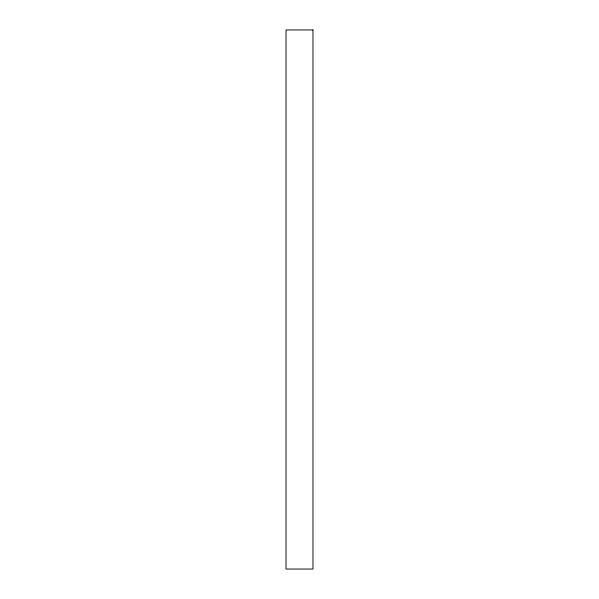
<?xml version="1.0" encoding="UTF-8"?>
<svg xmlns="http://www.w3.org/2000/svg" width="599" height="599" viewBox="0 0 599 599"><rect width="100%" height="100%" fill="white"/><g stroke="black" fill="none" stroke-linecap="round" stroke-linejoin="round"><path stroke-width="0.9" d="M312.978 29.95L286.023 29.95L286.023 569.05L312.978 569.05L312.978 29.95"/></g></svg>
